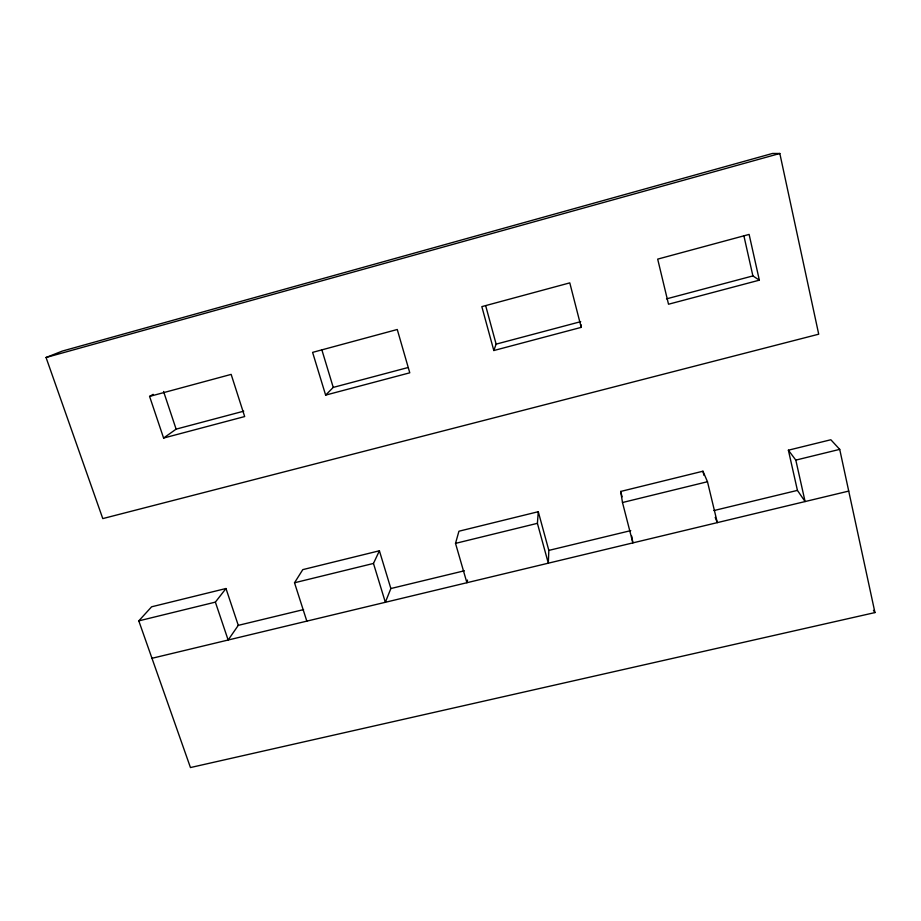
<?xml version="1.0" encoding="UTF-8"?>
<svg xmlns="http://www.w3.org/2000/svg" width="921" height="921" viewBox="0 0 921 921"><rect width="100%" height="100%" fill="white"/><g stroke="black" fill="none" stroke-linecap="round" stroke-linejoin="round"><path stroke-width="1.38" d="M538.278 511.708L548.835 550.401L548.306 563.18L537.404 523.335L538.278 511.708L458.934 531.221L455.515 543.378L466.901 582.717L467.511 580.069M580.944 324.526L581.209 327.369L493.817 350.533L496.131 344.132L485.678 305.737M379.394 550.781L390.861 588.531L385.346 602.288L373.477 563.445L379.394 550.781L302.79 569.627L294.513 582.774L306.831 621.134M238.286 625.359L228.143 640.026L215.376 602.127L225.979 588.519L238.286 625.359L303.562 609.598M788.388 450.196L795.813 460.109L805.092 501.554L797.425 490.386L788.388 450.196L830.846 439.754L839.722 449.367L874.95 612.58L190.451 767.55L138.795 620.869L151.608 606.801L225.979 588.519M325.631 395.109L409.776 372.809L397.262 329.499L312.599 352.375L325.631 395.109L333.241 387.407L407.853 367.583M153.162 394.338L149.593 396.421L163.593 438.051L176.118 429.14L243.72 411.18M46.05 357.498L62.375 351.051L772.535 153.45L779.822 153.485L818.711 334.196L102.784 518.592L46.05 357.498L779.822 153.485M149.593 396.421L231.159 374.387L244.675 416.557L163.593 438.051M496.131 344.132L580.691 321.671M666.505 298.876L752.894 275.92L759.341 280.168L668.519 304.229L657.686 259.123L749.118 234.418L759.341 280.168M631.702 536.068L632.877 542.883L622.492 502.521L620.696 491.446L702.942 471.218L707.478 481.729L717.321 522.621L715.191 517.406M138.795 620.869L215.376 602.127M294.513 582.774L373.477 563.445M455.515 543.378L537.404 523.335M622.492 502.521L707.478 481.729M795.813 460.109L839.722 449.367M390.861 588.531L464.391 570.778M548.835 550.401L630.758 530.623M713.902 510.556L797.425 490.386M151.977 658.296L848.725 491.089M873.453 610.358L874.95 612.58M163.558 391.46L176.118 429.14M321.901 349.992L333.241 387.407M493.817 350.533L481.833 306.635L569.788 282.874L581.209 327.369M620.696 491.446L622.078 496.845M702.942 471.218L703.932 475.317M743.892 235.822L752.894 275.92"/></g></svg>
